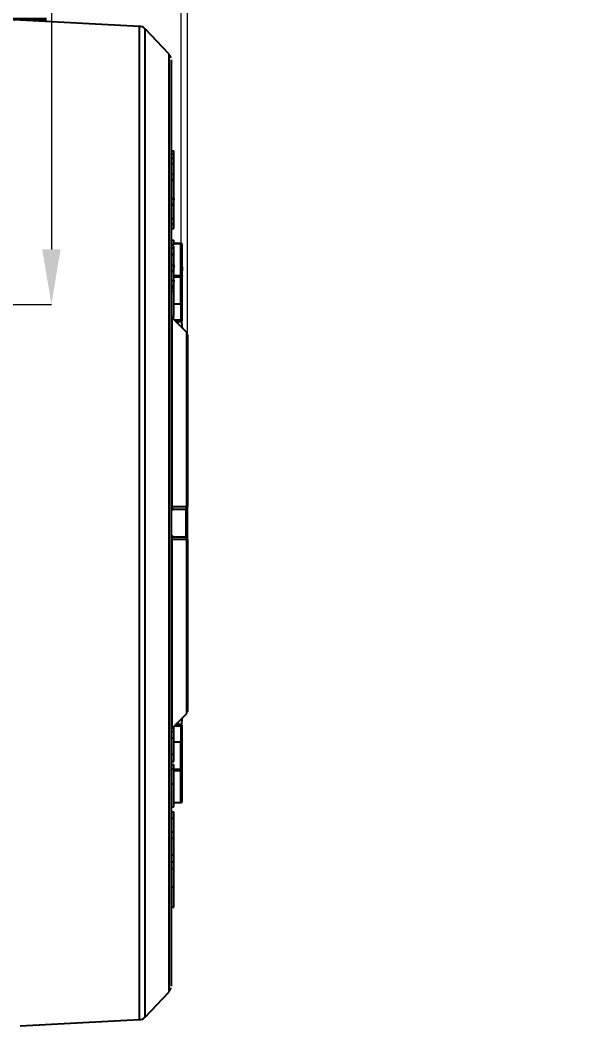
# Model space of a CAD drawing. Header units: millimetres. Extents: x 2642 to 4256, y 821 to 2003.
# Drawn here: x 3545.4 to 3648.2, y 1151.4 to 1334.4 of the extents above; entities that cross this region are included whole.
import ezdxf

# ---------------------------------------------------------------- set-up
doc = ezdxf.new("R2010")
doc.units = ezdxf.units.MM
doc.layers.add('AM_5', color=3, linetype='Continuous', lineweight=25)
doc.styles.add('SLDTEXTSTYLE1', font='txt.shx', dxfattribs={"width": 0.7, "bigfont": 'gbcbig.shx'})
doc.dimstyles.new('SLDDIMSTYLE12$0', dxfattribs={"dimtxt": 12, "dimasz": 10, "dimexe": 0, "dimexo": 0.0625, "dimgap": 0.875, "dimtad": 1, "dimdec": 1, "dimlfac": 1.8, "dimrnd": 1e-09, "dimzin": 12, "dimdsep": 46, "dimtxsty": 'SLDTEXTSTYLE1', "dimcen": 0.09, "dimdle": 8.16, "dimclrd": 3, "dimclre": 3, "dimadec": 0, "dimazin": 3, "dimtfac": 1, "dimtdec": 1, "dimtofl": 0, "dimtmove": 0, "dimatfit": 3, "dimfxl": 0, "dimfrac": 2, "dimtolj": 1, "dimlwd": 5, "dimlwe": 5, "dimarcsym": 0})

# ---------------------------------------------------------------- blocks, each defined once
blk = doc.blocks.new('*D32')
at = {"layer": 'AM_5', "color": 3, "lineweight": 5, "transparency": 16777216}
blk.add_line((3403.87, 1356.99), (3403.87, 1465.61), dxfattribs=at)
at = {"layer": 'AM_5', "color": 3, "linetype": 'Continuous', "lineweight": 5, "transparency": 16777216}
for p, q in [((3413.87, 1465.61), (3565.87, 1465.61)), ((3575.87, 1275.27), (3575.87, 1465.61))]:
    blk.add_line(p, q, dxfattribs=at)
at = {"layer": 'AM_5', "color": 3, "transparency": 16777216}
for points in [[(3413.87, 1467.28), (3413.87, 1463.94), (3403.87, 1465.61)], [(3565.87, 1467.28), (3565.87, 1463.94), (3575.87, 1465.61)]]:
    blk.add_solid(points, dxfattribs=at)
at = {"layer": 'Defpoints', "color": 0, "transparency": 16777216}
for p in [(3575.87, 1465.61), (3403.87, 1356.93), (3575.87, 1275.2)]:
    blk.add_point(p, dxfattribs=at)
at = {"layer": 'AM_5', "color": 0, "transparency": 16777216, "insert": (3489.87, 1472.48), "char_height": 12, "attachment_point": 5, "style": 'SLDTEXTSTYLE1'}
blk.add_mtext('\\A1;172', dxfattribs=at)
blk = doc.blocks.new('*D25')
at = {"layer": 'AM_5', "color": 3, "lineweight": 5, "transparency": 16777216}
blk.add_line((3519.84, 1400.14), (3551.09, 1400.14), dxfattribs=at)
at = {"layer": 'AM_5', "color": 3, "linetype": 'Continuous', "lineweight": 5, "transparency": 16777216}
for p, q in [((3551.09, 1390.14), (3551.09, 1292.69)), ((3226.7, 1282.69), (3551.09, 1282.69))]:
    blk.add_line(p, q, dxfattribs=at)
at = {"layer": 'AM_5', "color": 3, "transparency": 16777216}
for points in [[(3549.42, 1390.14), (3552.75, 1390.14), (3551.09, 1400.14)], [(3549.42, 1292.69), (3552.75, 1292.69), (3551.09, 1282.69)]]:
    blk.add_solid(points, dxfattribs=at)
at = {"layer": 'Defpoints', "color": 0, "transparency": 16777216}
for p in [(3519.78, 1400.14), (3226.64, 1282.69), (3551.09, 1282.69)]:
    blk.add_point(p, dxfattribs=at)
at = {"layer": 'AM_5', "color": 0, "transparency": 16777216, "insert": (3544.21, 1341.41), "char_height": 12, "attachment_point": 5, "rotation": 90, "style": 'SLDTEXTSTYLE1'}
blk.add_mtext('\\A1;115', dxfattribs=at)
blk = doc.blocks.new('*D37')
at = {"layer": 'AM_5', "color": 3, "lineweight": 5, "transparency": 16777216}
blk.add_line((3574.71, 1279.69), (3574.71, 1465.33), dxfattribs=at)
at = {"layer": 'AM_5', "color": 3, "linetype": 'Continuous', "lineweight": 5, "transparency": 16777216}
for p, q in [((3584.71, 1465.33), (3739.8, 1465.33)), ((3749.8, 1279.69), (3749.8, 1465.33))]:
    blk.add_line(p, q, dxfattribs=at)
at = {"layer": 'AM_5', "color": 3, "transparency": 16777216}
for points in [[(3584.71, 1467), (3584.71, 1463.67), (3574.71, 1465.33)], [(3739.8, 1467), (3739.8, 1463.67), (3749.8, 1465.33)]]:
    blk.add_solid(points, dxfattribs=at)
at = {"layer": 'Defpoints', "color": 0, "transparency": 16777216}
for p in [(3749.8, 1465.33), (3574.71, 1279.62), (3749.8, 1279.62)]:
    blk.add_point(p, dxfattribs=at)
at = {"layer": 'AM_5', "color": 0, "transparency": 16777216, "insert": (3662.25, 1472.21), "char_height": 12, "attachment_point": 5, "style": 'SLDTEXTSTYLE1'}
blk.add_mtext('\\A1;195', dxfattribs=at)

msp = doc.modelspace()

# ---------------------------------------------------------------- linework, layer by layer
at = {"color": 7, "linetype": 'Continuous', "lineweight": 25}
for p, q in [((3567.122, 1333.268), (3545.393, 1334.407)), ((3572.455, 1328.246), (3568.131, 1332.803)), ((3572.867, 1310.618), (3573.367, 1310.618)), ((3572.867, 1310.107), (3573.367, 1310.107)), ((3573.367, 1310.107), (3573.367, 1310.618)), ((3573.367, 1309.277), (3573.367, 1310.107)), ((3572.867, 1309.277), (3573.367, 1309.277)), ((3572.867, 1309.213), (3573.367, 1309.213)), ((3572.867, 1308.32), (3573.367, 1308.32)), ((3573.367, 1308.32), (3573.367, 1309.213)), ((3572.867, 1306.405), (3573.367, 1306.405)), ((3573.367, 1305.384), (3573.367, 1306.405)), ((3572.867, 1305.384), (3573.367, 1305.384)), ((3572.867, 1305.256), (3573.367, 1305.256)), ((3573.367, 1305.512), (3573.367, 1305.507)), ((3573.367, 1305.256), (3573.367, 1305.384)), ((3573.367, 1301.937), (3573.367, 1305.256)), ((3572.867, 1301.937), (3573.367, 1301.937)), ((3572.867, 1300.916), (3573.367, 1300.916)), ((3573.367, 1300.916), (3573.367, 1301.937)), ((3573.367, 1300.789), (3573.367, 1300.916)), ((3572.867, 1300.789), (3573.367, 1300.789)), ((3573.367, 1298.299), (3573.367, 1300.789)), ((3572.867, 1298.299), (3573.367, 1298.299)), ((3572.867, 1297.278), (3573.367, 1297.278)), ((3573.367, 1297.278), (3573.367, 1298.299)), ((3573.367, 1296.512), (3573.367, 1297.278)), ((3572.867, 1296.512), (3573.367, 1296.512)), ((3572.867, 1294.406), (3573.367, 1294.406)), ((3573.367, 1293.513), (3573.367, 1294.406)), ((3574.667, 1293.777), (3573.367, 1293.777)), ((3573.367, 1293.743), (3574.667, 1293.743)), ((3572.867, 1293.513), (3573.367, 1293.513)), ((3572.867, 1293.002), (3573.367, 1293.002)), ((3572.867, 1291.917), (3573.367, 1291.917)), ((3572.867, 1291.725), (3573.367, 1291.725)), ((3573.367, 1291.917), (3573.367, 1293.002)), ((3573.367, 1291.725), (3573.367, 1291.917)), ((3572.867, 1291.662), (3573.367, 1291.662)), ((3573.367, 1289.811), (3573.367, 1291.662)), ((3572.867, 1289.811), (3573.367, 1289.811)), ((3572.867, 1288.853), (3573.367, 1288.853)), ((3572.867, 1288.662), (3573.367, 1288.662)), ((3573.367, 1288.853), (3573.367, 1289.811)), ((3573.367, 1288.662), (3573.367, 1288.853)), ((3573.367, 1287.066), (3573.367, 1288.662)), ((3574.867, 1289.553), (3574.867, 1288.788)), ((3572.867, 1287.066), (3573.367, 1287.066)), ((3573.367, 1287.962), (3574.667, 1287.962)), ((3573.367, 1287.708), (3574.667, 1287.708)), ((3573.367, 1286.109), (3573.367, 1287.066)), ((3574.667, 1282.776), (3574.667, 1287.708)), ((3574.867, 1282.917), (3574.867, 1287.85)), ((3572.867, 1286.109), (3573.367, 1286.109)), ((3573.367, 1285.917), (3572.867, 1285.917)), ((3572.867, 1285.79), (3573.367, 1285.79)), ((3572.867, 1285.662), (3573.367, 1285.662)), ((3572.867, 1285.088), (3573.367, 1285.088)), ((3573.367, 1285.917), (3573.367, 1286.109)), ((3573.367, 1285.79), (3573.367, 1285.917)), ((3573.367, 1285.726), (3573.367, 1285.79)), ((3573.367, 1285.662), (3573.367, 1285.726)), ((3573.367, 1285.088), (3573.367, 1285.662)), ((3573.367, 1282.776), (3574.667, 1282.776)), ((3572.867, 1280.492), (3573.367, 1280.492)), ((3575.721, 1277.574), (3573.014, 1280.281)), ((3573.121, 1280.173), (3573.367, 1280.173)), ((3573.367, 1280.173), (3573.367, 1280.336)), ((3574.667, 1279.851), (3573.443, 1279.851)), ((3573.697, 1279.598), (3574.667, 1279.598)), ((3573.7, 1279.594), (3574.667, 1279.594)), ((3574.063, 1279.231), (3574.063, 1279.594)), ((3574.067, 1279.228), (3574.067, 1279.594)), ((3574.667, 1279.594), (3574.667, 1279.598)), ((3574.77, 1279.862), (3574.727, 1280.114)), ((3575.822, 1271.527), (3575.84, 1271.59)), ((3575.843, 1271.602), (3575.85, 1271.626)), ((3575.828, 1271.559), (3575.803, 1271.487)), ((3573.014, 1245.956), (3575.721, 1245.958)), ((3575.721, 1245.958), (3575.721, 1246.441)), ((3573.367, 1245.427), (3575.367, 1245.427)), ((3575.721, 1239.896), (3573.014, 1239.899)), ((3573.246, 1240.397), (3573.367, 1240.427)), ((3573.367, 1240.427), (3575.367, 1240.427)), ((3575.721, 1238.965), (3575.721, 1239.896)), ((3575.85, 1217.079), (3575.86, 1217.081)), ((3575.803, 1214.368), (3575.828, 1214.295)), ((3575.84, 1214.264), (3575.822, 1214.327)), ((3575.867, 1214.082), (3575.843, 1214.257)), ((3575.85, 1214.229), (3575.843, 1214.252)), ((3573.014, 1205.574), (3575.721, 1208.281)), ((3573.367, 1205.003), (3573.367, 1205.927)), ((3573.442, 1206.003), (3574.667, 1206.003)), ((3574.667, 1206.256), (3573.696, 1206.256)), ((3574.667, 1206.26), (3573.699, 1206.26)), ((3574.063, 1206.26), (3574.063, 1206.624)), ((3574.067, 1206.26), (3574.067, 1206.627)), ((3574.667, 1206.256), (3574.667, 1206.26)), ((3574.751, 1206.12), (3574.97, 1207.53)), ((3572.867, 1205.003), (3573.367, 1205.003)), ((3573.367, 1203.858), (3573.367, 1205.003)), ((3572.867, 1203.858), (3573.367, 1203.858)), ((3573.367, 1200.84), (3573.367, 1203.858)), ((3574.667, 1203.078), (3573.367, 1203.078)), ((3574.667, 1198.145), (3574.667, 1203.078)), ((3574.867, 1198.004), (3574.867, 1202.937)), ((3573.367, 1200.84), (3572.867, 1200.84)), ((3572.867, 1199.551), (3573.367, 1199.551)), ((3572.867, 1199.026), (3573.367, 1199.026)), ((3573.367, 1196.063), (3573.367, 1199.026)), ((3572.867, 1198.179), (3573.367, 1198.179)), ((3573.367, 1195.504), (3573.367, 1198.179)), ((3573.367, 1198.145), (3574.667, 1198.145)), ((3573.367, 1197.892), (3574.667, 1197.892)), ((3574.867, 1194.865), (3574.867, 1198.004)), ((3572.867, 1195.504), (3573.367, 1195.504)), ((3574.867, 1192.276), (3574.867, 1194.865)), ((3572.867, 1191.319), (3573.367, 1191.319)), ((3573.367, 1192.111), (3574.667, 1192.111)), ((3573.367, 1192.076), (3574.667, 1192.076)), ((3572.867, 1190.359), (3573.367, 1190.359)), ((3572.867, 1189.216), (3573.367, 1189.216)), ((3573.367, 1186.755), (3573.367, 1189.216)), ((3572.867, 1186.755), (3573.367, 1186.755)), ((3572.867, 1185.61), (3573.367, 1185.61)), ((3573.367, 1185.61), (3573.367, 1186.755)), ((3573.367, 1182.592), (3573.367, 1185.61)), ((3572.867, 1182.592), (3573.367, 1182.592)), ((3572.867, 1181.313), (3573.367, 1181.313)), ((3572.867, 1180.069), (3573.367, 1180.069)), ((3572.867, 1176.66), (3573.367, 1176.66)), ((3573.367, 1173.048), (3573.367, 1176.66)), ((3572.867, 1173.048), (3573.367, 1173.048)), ((3568.131, 1153.052), (3572.455, 1157.608)), ((3545.393, 1151.448), (3567.122, 1152.586))]:
    msp.add_line(p, q, dxfattribs=at)
at = {"color": 7, "linetype": 'Continuous', "lineweight": 25, "flags": 128}
for points in [[(3567.122, 1152.586), (3567.122, 1152.595), (3567.122, 1152.847), (3567.122, 1153.449), (3567.122, 1154.397), (3567.122, 1155.689), (3567.122, 1157.32), (3567.122, 1159.282), (3567.122, 1161.568), (3567.122, 1164.17), (3567.122, 1167.078), (3567.122, 1170.28), (3567.122, 1173.763), (3567.122, 1177.515), (3567.122, 1181.52), (3567.122, 1185.763), (3567.122, 1190.228), (3567.122, 1194.898), (3567.122, 1199.753), (3567.122, 1204.776), (3567.122, 1209.947), (3567.122, 1215.246), (3567.122, 1220.653), (3567.122, 1226.145), (3567.122, 1231.703), (3567.122, 1237.304), (3567.122, 1242.927), (3567.122, 1248.55), (3567.122, 1254.152), (3567.122, 1259.709), (3567.122, 1265.202), (3567.122, 1270.608), (3567.122, 1275.907), (3567.122, 1281.078), (3567.122, 1286.101), (3567.122, 1290.957), (3567.122, 1295.626), (3567.122, 1300.091), (3567.122, 1304.335), (3567.122, 1308.34), (3567.122, 1312.092), (3567.122, 1315.575), (3567.122, 1318.777), (3567.122, 1321.684), (3567.122, 1324.286), (3567.122, 1326.573), (3567.122, 1328.535), (3567.122, 1330.165), (3567.122, 1331.457), (3567.122, 1332.406), (3567.122, 1333.007), (3567.122, 1333.26), (3567.122, 1333.268)], [(3568.131, 1153.052), (3568.131, 1153.063), (3568.131, 1153.336), (3568.131, 1153.969), (3568.131, 1154.96), (3568.131, 1156.306), (3568.131, 1158), (3568.131, 1160.036), (3568.131, 1162.405), (3568.131, 1165.099), (3568.131, 1168.106), (3568.131, 1171.414), (3568.131, 1175.011), (3568.131, 1178.88), (3568.131, 1183.008), (3568.131, 1187.376), (3568.132, 1191.968), (3568.132, 1196.766), (3568.132, 1201.749), (3568.132, 1206.898), (3568.132, 1212.192), (3568.132, 1217.61), (3568.132, 1223.129), (3568.132, 1228.729), (3568.132, 1234.385), (3568.132, 1240.076), (3568.132, 1245.778), (3568.132, 1251.469), (3568.132, 1257.126), (3568.132, 1262.725), (3568.132, 1268.245), (3568.132, 1273.663), (3568.132, 1278.957), (3568.132, 1284.106), (3568.132, 1289.089), (3568.132, 1293.886), (3568.131, 1298.478), (3568.131, 1302.847), (3568.131, 1306.974), (3568.131, 1310.844), (3568.131, 1314.44), (3568.131, 1317.748), (3568.131, 1320.756), (3568.131, 1323.449), (3568.131, 1325.819), (3568.131, 1327.855), (3568.131, 1329.549), (3568.131, 1330.894), (3568.131, 1331.885), (3568.131, 1332.519), (3568.131, 1332.791), (3568.131, 1332.803)], [(3572.455, 1328.246), (3572.455, 1328.239), (3572.455, 1327.985), (3572.455, 1327.374), (3572.455, 1326.406), (3572.455, 1325.088), (3572.455, 1323.424), (3572.455, 1321.42), (3572.455, 1319.087), (3572.455, 1316.432), (3572.455, 1313.469), (3572.455, 1310.208), (3572.455, 1306.664), (3572.455, 1302.852), (3572.455, 1298.788), (3572.455, 1294.488), (3572.455, 1289.972), (3572.455, 1285.257), (3572.455, 1280.364), (3572.455, 1275.314), (3572.455, 1270.127), (3572.455, 1264.826), (3572.455, 1259.432), (3572.455, 1253.969), (3572.455, 1248.46), (3572.455, 1242.927), (3572.455, 1237.395), (3572.455, 1231.885), (3572.455, 1226.422), (3572.455, 1221.029), (3572.455, 1215.728), (3572.455, 1210.541), (3572.455, 1205.49), (3572.455, 1200.598), (3572.455, 1195.883), (3572.455, 1191.366), (3572.455, 1187.067), (3572.455, 1183.002), (3572.455, 1179.19), (3572.455, 1175.646), (3572.455, 1172.386), (3572.455, 1169.422), (3572.455, 1166.768), (3572.455, 1164.434), (3572.455, 1162.431), (3572.455, 1160.767), (3572.455, 1159.448), (3572.455, 1158.481), (3572.455, 1157.869), (3572.455, 1157.616), (3572.455, 1157.608)], [(3574.667, 1293.743), (3574.667, 1293.76), (3574.667, 1293.771), (3574.667, 1293.777), (3574.667, 1293.777)], [(3574.667, 1287.962), (3574.667, 1288.8), (3574.667, 1289.608), (3574.667, 1290.385), (3574.667, 1291.13), (3574.667, 1291.839), (3574.667, 1292.512), (3574.667, 1293.147), (3574.667, 1293.743)], [(3574.667, 1287.962), (3574.706, 1287.959), (3574.743, 1287.953), (3574.778, 1287.943), (3574.808, 1287.929), (3574.833, 1287.912), (3574.852, 1287.893), (3574.863, 1287.872), (3574.867, 1287.85)], [(3574.667, 1287.708), (3574.667, 1287.735), (3574.667, 1287.764), (3574.667, 1287.797), (3574.667, 1287.831), (3574.667, 1287.865), (3574.667, 1287.899), (3574.667, 1287.932), (3574.667, 1287.962)], [(3574.667, 1282.776), (3574.667, 1282.478), (3574.667, 1282.148), (3574.667, 1281.793), (3574.667, 1281.417), (3574.667, 1281.029), (3574.667, 1280.633), (3574.667, 1280.239), (3574.667, 1279.851)], [(3573.014, 1280.281), (3573.014, 1280.199), (3573.014, 1279.757), (3573.014, 1278.934), (3573.014, 1277.739), (3573.014, 1276.184), (3573.014, 1274.285), (3573.014, 1272.063), (3573.014, 1269.54), (3573.014, 1266.741), (3573.014, 1263.697), (3573.014, 1260.438), (3573.014, 1256.998), (3573.014, 1253.413), (3573.014, 1249.72), (3573.014, 1245.956)], [(3574.667, 1279.656), (3574.667, 1279.676), (3574.667, 1279.698), (3574.667, 1279.722), (3574.667, 1279.747), (3574.667, 1279.773), (3574.667, 1279.799), (3574.667, 1279.825), (3574.667, 1279.851)], [(3574.667, 1279.598), (3574.667, 1279.599), (3574.667, 1279.602), (3574.667, 1279.607), (3574.667, 1279.614), (3574.667, 1279.622), (3574.667, 1279.632), (3574.667, 1279.643), (3574.667, 1279.656)], [(3574.97, 1278.324), (3574.831, 1279.464), (3574.804, 1279.648)], [(3575.721, 1246.441), (3575.721, 1249.423), (3575.721, 1252.822), (3575.721, 1256.12), (3575.721, 1259.283), (3575.721, 1262.279), (3575.721, 1265.079), (3575.721, 1267.652), (3575.721, 1269.974), (3575.721, 1272.019), (3575.721, 1273.768), (3575.721, 1275.203), (3575.721, 1276.309), (3575.721, 1277.074), (3575.721, 1277.491), (3575.721, 1277.574)], [(3575.578, 1245.474), (3575.578, 1242.927), (3575.578, 1240.379)], [(3573.014, 1239.899), (3573.014, 1236.135), (3573.014, 1232.441), (3573.014, 1228.856), (3573.014, 1225.416), (3573.014, 1222.157), (3573.014, 1219.113), (3573.014, 1216.315), (3573.014, 1213.791), (3573.014, 1211.569), (3573.014, 1209.671), (3573.014, 1208.116), (3573.014, 1206.921), (3573.014, 1206.098), (3573.014, 1205.655), (3573.014, 1205.574)], [(3575.721, 1208.281), (3575.721, 1208.363), (3575.721, 1208.781), (3575.721, 1209.546), (3575.721, 1210.652), (3575.721, 1212.086), (3575.721, 1213.835), (3575.721, 1215.881), (3575.721, 1218.202), (3575.721, 1220.776), (3575.721, 1223.575), (3575.721, 1226.572), (3575.721, 1229.735), (3575.721, 1233.033), (3575.721, 1236.431), (3575.721, 1238.965)], [(3574.667, 1206.198), (3574.667, 1206.21), (3574.667, 1206.222), (3574.667, 1206.232), (3574.667, 1206.24), (3574.667, 1206.246), (3574.667, 1206.251), (3574.667, 1206.255), (3574.667, 1206.256)], [(3574.667, 1206.003), (3574.667, 1206.028), (3574.667, 1206.055), (3574.667, 1206.081), (3574.667, 1206.107), (3574.667, 1206.132), (3574.667, 1206.156), (3574.667, 1206.178), (3574.667, 1206.198)], [(3574.667, 1206.003), (3574.667, 1205.615), (3574.667, 1205.22), (3574.667, 1204.825), (3574.667, 1204.436), (3574.667, 1204.061), (3574.667, 1203.705), (3574.667, 1203.376), (3574.667, 1203.078)], [(3574.667, 1197.892), (3574.667, 1197.922), (3574.667, 1197.955), (3574.667, 1197.989), (3574.667, 1198.023), (3574.667, 1198.057), (3574.667, 1198.089), (3574.667, 1198.119), (3574.667, 1198.145)], [(3574.667, 1197.892), (3574.706, 1197.894), (3574.743, 1197.901), (3574.778, 1197.911), (3574.808, 1197.925), (3574.833, 1197.942), (3574.852, 1197.961), (3574.863, 1197.982), (3574.867, 1198.004)], [(3574.667, 1192.111), (3574.667, 1192.706), (3574.667, 1193.342), (3574.667, 1194.015), (3574.667, 1194.724), (3574.667, 1195.468), (3574.667, 1196.246), (3574.667, 1197.054), (3574.667, 1197.892)], [(3574.667, 1192.135), (3574.667, 1192.113), (3574.667, 1192.096), (3574.667, 1192.084), (3574.667, 1192.077), (3574.667, 1192.076)], [(3574.667, 1192.076), (3574.667, 1192.077), (3574.667, 1192.083), (3574.667, 1192.094), (3574.667, 1192.111)]]:
    msp.add_lwpolyline(points, dxfattribs=at)
at = {"color": 7, "linetype": 'Continuous', "lineweight": 25}
for centre, radius, start, end in [((3574.682, 1293.558), 0.185, 5.85572, 94.84996), ((3574.692, 1287.885), 0.179, 261.95044, 348.57855), ((3574.692, 1282.952), 0.179, 261.95044, 348.57855), ((3574.713, 1279.624), 0.232, 48.45882, 101.56135), ((3574.667, 1279.798), 0.2, 269.98753, 359.98753), ((3574.667, 1279.794), 0.2, 270, 360), ((3575.739, 1245.682), 0.277, 62.37638, 93.77215), ((3573.367, 1244.927), 0.5, 89.99997, 180), ((3575.367, 1245.927), 0.5, 270, 360), ((3573.367, 1240.927), 0.5, 180, 270.00004), ((3575.367, 1239.927), 0.5, 360, 90), ((3575.739, 1240.172), 0.277, 266.22785, 297.62362), ((3574.667, 1206.06), 0.2, 360, 90), ((3574.667, 1206.056), 0.2, 0.01246, 90.01247), ((3574.713, 1206.23), 0.232, 258.43864, 311.54119), ((3574.692, 1202.901), 0.179, 11.42145, 98.04956), ((3574.692, 1197.969), 0.179, 11.42145, 98.04956), ((3574.682, 1192.295), 0.185, 265.15004, 354.14429)]:
    msp.add_arc(centre, radius, start, end, dxfattribs=at)
for points, knots in [([(3568.137, 1332.774), (3568.1, 1332.82), (3567.957, 1332.995), (3567.61, 1333.193), (3567.29, 1333.236), (3567.134, 1333.257)], [0, 0, 0, 0, 0.1560443, 0.589322, 1, 1, 1, 1]), ([(3572.838, 1327.492), (3572.804, 1327.632), (3572.742, 1327.885), (3572.575, 1328.083), (3572.5, 1328.172)], [0, 0, 0, 0, 0.5529909, 1, 1, 1, 1]), ([(3572.867, 1327.207), (3572.867, 1327.149), (3572.867, 1327.034), (3572.867, 1325.677), (3572.867, 1323.466), (3572.867, 1320.342), (3572.867, 1316.364), (3572.867, 1311.568), (3572.867, 1306.01), (3572.867, 1299.751), (3572.867, 1292.861), (3572.867, 1285.416), (3572.867, 1277.499), (3572.867, 1269.198), (3572.867, 1260.605), (3572.867, 1251.815), (3572.867, 1245.89), (3572.867, 1242.927)], [0, 0, 0, 0, 0.0663505, 0.1330398, 0.199729, 0.2664183, 0.3331075, 0.3997968, 0.466486, 0.5331753, 0.5998645, 0.6665538, 0.733243, 0.7999323, 0.8666215, 0.9333108, 1, 1, 1, 1]), ([(3573.367, 1306.405), (3573.367, 1306.667), (3573.367, 1307.123), (3573.367, 1307.674), (3573.367, 1307.992), (3573.367, 1308.133), (3573.367, 1308.204), (3573.367, 1308.264), (3573.367, 1308.301), (3573.367, 1308.32)], [0, 0, 0, 0, 0.4018451, 0.700925, 0.8501447, 0.9000038, 0.92545, 0.9625731, 1, 1, 1, 1]), ([(3573.367, 1301.81), (3573.367, 1302.266), (3573.367, 1303.103), (3573.367, 1303.925), (3573.367, 1304.299)], [0, 0, 0, 0, 0.5444227, 1, 1, 1, 1]), ([(3573.367, 1301.937), (3573.367, 1301.919), (3573.367, 1301.883), (3573.367, 1301.826), (3573.367, 1301.767), (3573.367, 1301.739), (3573.367, 1301.741), (3573.367, 1301.742)], [0, 0, 0, 0, 0.1133857, 0.2261004, 0.4521085, 0.9035522, 1, 1, 1, 1]), ([(3574.852, 1293.631), (3574.85, 1293.642), (3574.846, 1293.662), (3574.831, 1293.692), (3574.811, 1293.717), (3574.785, 1293.739), (3574.757, 1293.756), (3574.727, 1293.768), (3574.696, 1293.776), (3574.676, 1293.777), (3574.667, 1293.777)], [0, 0, 0, 0, 0.1371732, 0.2714331, 0.4024836, 0.5300389, 0.6538238, 0.7735757, 0.8890458, 1, 1, 1, 1]), ([(3573.367, 1293.002), (3573.367, 1293.017), (3573.367, 1293.105), (3573.367, 1293.192), (3573.367, 1293.263)], [0, 0, 0, 0, 0.1741084, 1, 1, 1, 1]), ([(3573.367, 1289.811), (3573.367, 1289.786), (3573.367, 1289.749), (3573.367, 1289.698), (3573.367, 1289.652), (3573.367, 1289.603), (3573.367, 1289.526), (3573.367, 1289.473), (3573.367, 1289.484), (3573.367, 1289.492)], [0, 0, 0, 0, 0.0628935, 0.0931861, 0.1255191, 0.1834586, 0.2508615, 0.5002621, 1, 1, 1, 1]), ([(3573.367, 1287.066), (3573.367, 1287.051), (3573.367, 1287.024), (3573.367, 1286.985), (3573.367, 1286.952), (3573.367, 1286.896), (3573.367, 1286.836), (3573.367, 1286.803), (3573.367, 1286.808), (3573.367, 1286.81)], [0, 0, 0, 0, 0.0518131, 0.0882956, 0.1299462, 0.1775457, 0.3534829, 0.7059159, 1, 1, 1, 1]), ([(3573.367, 1280.492), (3573.367, 1281.011), (3573.367, 1282.04), (3573.367, 1283.584), (3573.367, 1284.582), (3573.367, 1285.088)], [0, 0, 0, 0, 0.3347977, 0.6633059, 1, 1, 1, 1]), ([(3574.867, 1279.798), (3574.867, 1280.07), (3574.867, 1280.624), (3574.867, 1281.477), (3574.867, 1282.278), (3574.867, 1282.707), (3574.867, 1282.917)], [0, 0, 0, 0, 0.24558897, 0.5, 0.75441103, 1, 1, 1, 1]), ([(3575.867, 1277.22), (3575.867, 1277.176), (3575.867, 1277.085), (3575.867, 1276.343), (3575.867, 1274.907), (3575.867, 1272.361), (3575.867, 1268.817), (3575.867, 1265.091), (3575.867, 1261.553), (3575.867, 1257.78), (3575.867, 1253.869), (3575.867, 1249.917), (3575.867, 1247.245), (3575.867, 1245.927)], [0, 0, 0, 0, 0.07827687, 0.15871, 0.24116849, 0.36932909, 0.49988873, 0.58696496, 0.67333854, 0.75883145, 0.84127172, 0.92171409, 1, 1, 1, 1]), ([(3575.867, 1271.772), (3575.867, 1271.904), (3575.867, 1272.169), (3575.867, 1272.53), (3575.867, 1272.866), (3575.867, 1273.174), (3575.867, 1273.452), (3575.867, 1273.702), (3575.867, 1273.854), (3575.867, 1273.957), (3575.867, 1274.073), (3575.867, 1274.227), (3575.867, 1274.368), (3575.867, 1274.574), (3575.867, 1274.613), (3575.867, 1274.645)], [0, 0, 0, 0, 0.07144385, 0.14288374, 0.21431988, 0.28576303, 0.35720674, 0.42863778, 0.50005558, 0.50406448, 0.53604837, 0.6252562, 0.69323765, 0.75009307, 1, 1, 1, 1]), ([(3575.798, 1271.483), (3575.815, 1271.521), (3575.856, 1271.612), (3575.863, 1271.713), (3575.867, 1271.772)], [0, 0, 0, 0, 0.4097539, 1, 1, 1, 1]), ([(3575.867, 1271.772), (3575.867, 1271.724), (3575.867, 1271.674), (3575.85, 1271.626), (3575.85, 1271.624)], [0, 0, 0, 0, 0.946273, 1, 1, 1, 1]), ([(3575.867, 1239.929), (3575.867, 1240.928), (3575.867, 1243.182), (3575.867, 1246.704), (3575.867, 1250.426), (3575.867, 1254.043), (3575.867, 1257.502), (3575.867, 1260.756), (3575.867, 1263.751), (3575.867, 1266.477), (3575.867, 1268.007), (3575.867, 1268.772)], [0, 0, 0, 0, 0.0904762, 0.2041666, 0.3178571, 0.4315476, 0.5452381, 0.6589286, 0.772619, 0.8863095, 1, 1, 1, 1]), ([(3573.367, 1245.427), (3573.327, 1245.433), (3573.247, 1245.443), (3573.151, 1245.521), (3573.085, 1245.621), (3573.045, 1245.712), (3573.021, 1245.808), (3573.013, 1245.893), (3573.013, 1245.935), (3573.014, 1245.956)], [0, 0, 0, 0, 0.28654563, 0.56106869, 0.68919014, 0.8054766, 0.90650496, 0.95317639, 1, 1, 1, 1]), ([(3575.367, 1245.427), (3575.413, 1245.434), (3575.487, 1245.446), (3575.571, 1245.514), (3575.629, 1245.585), (3575.673, 1245.669), (3575.715, 1245.793), (3575.719, 1245.893), (3575.721, 1245.958)], [0, 0, 0, 0, 0.238585, 0.3787456, 0.4999975, 0.6362115, 0.761415, 1, 1, 1, 1]), ([(3572.996, 1245.514), (3573.019, 1245.499), (3573.077, 1245.46), (3573.181, 1245.458), (3573.246, 1245.457)], [0, 0, 0, 0, 0.3808157, 1, 1, 1, 1]), ([(3572.867, 1242.927), (3572.867, 1239.965), (3572.867, 1234.039), (3572.867, 1225.25), (3572.867, 1216.657), (3572.867, 1208.356), (3572.867, 1200.439), (3572.867, 1192.994), (3572.867, 1186.104), (3572.867, 1179.845), (3572.867, 1174.287), (3572.867, 1169.491), (3572.867, 1165.512), (3572.867, 1162.389), (3572.867, 1160.178), (3572.867, 1158.821), (3572.867, 1158.705), (3572.867, 1158.647)], [0, 0, 0, 0, 0.066684, 0.133368, 0.200052, 0.266736, 0.33342, 0.400104, 0.466788, 0.533472, 0.600156, 0.66684, 0.7335241, 0.8002081, 0.8668921, 0.9335761, 1, 1, 1, 1]), ([(3573.246, 1240.397), (3573.181, 1240.396), (3573.077, 1240.395), (3573.019, 1240.355), (3572.996, 1240.34)], [0, 0, 0, 0, 0.6187385, 1, 1, 1, 1]), ([(3573.014, 1239.899), (3573.013, 1239.92), (3573.013, 1239.962), (3573.021, 1240.047), (3573.045, 1240.143), (3573.085, 1240.234), (3573.151, 1240.335), (3573.208, 1240.372), (3573.246, 1240.397)], [0, 0, 0, 0, 0.0657455, 0.1312299, 0.2728945, 0.435902, 0.6154442, 1, 1, 1, 1]), ([(3575.721, 1239.896), (3575.719, 1239.962), (3575.715, 1240.062), (3575.673, 1240.186), (3575.629, 1240.269), (3575.571, 1240.34), (3575.487, 1240.409), (3575.413, 1240.42), (3575.367, 1240.427)], [0, 0, 0, 0, 0.2385849, 0.3638389, 0.5000025, 0.6213043, 0.7614151, 1, 1, 1, 1]), ([(3575.867, 1239.927), (3575.867, 1238.566), (3575.867, 1235.842), (3575.867, 1231.87), (3575.867, 1228.054), (3575.867, 1224.453), (3575.867, 1221.117), (3575.867, 1218.094), (3575.867, 1215.428), (3575.867, 1213.157), (3575.867, 1211.316), (3575.867, 1209.921), (3575.867, 1209.032), (3575.867, 1208.62), (3575.867, 1208.676), (3575.867, 1208.692)], [0, 0, 0, 0, 0.0808771, 0.1617542, 0.2426313, 0.3235084, 0.4043855, 0.4852626, 0.5661397, 0.6470168, 0.7278939, 0.808771, 0.8896481, 0.9705252, 1, 1, 1, 1]), ([(3575.867, 1217.082), (3575.867, 1217.847), (3575.867, 1219.377), (3575.867, 1222.104), (3575.867, 1225.098), (3575.867, 1228.353), (3575.867, 1231.811), (3575.867, 1235.43), (3575.867, 1238.089), (3575.867, 1239.532), (3575.867, 1239.719)], [0, 0, 0, 0, 0.1398935, 0.2797871, 0.4196806, 0.5595741, 0.6994677, 0.8393612, 0.9792547, 1, 1, 1, 1]), ([(3575.844, 1214.247), (3575.847, 1214.239), (3575.866, 1214.186), (3575.866, 1214.13), (3575.867, 1214.082)], [0, 0, 0, 0, 0.1486571, 1, 1, 1, 1]), ([(3575.867, 1211.264), (3575.867, 1211.258), (3575.867, 1211.243), (3575.867, 1211.729), (3575.867, 1212.627), (3575.867, 1213.597), (3575.867, 1214.082)], [0, 0, 0, 0, 0.1673104, 0.4448736, 0.7224368, 1, 1, 1, 1]), ([(3574.867, 1202.937), (3574.867, 1203.147), (3574.867, 1203.576), (3574.867, 1204.377), (3574.867, 1205.229), (3574.867, 1205.784), (3574.867, 1206.056)], [0, 0, 0, 0, 0.24558897, 0.5, 0.75441103, 1, 1, 1, 1]), ([(3573.367, 1199.551), (3573.367, 1199.638), (3573.367, 1199.813), (3573.367, 1200.115), (3573.367, 1200.511), (3573.367, 1200.708), (3573.367, 1200.84)], [0, 0, 0, 0, 0.1250401, 0.2502359, 0.4998742, 1, 1, 1, 1]), ([(3573.367, 1191.319), (3573.367, 1191.354), (3573.367, 1191.423), (3573.367, 1192.054), (3573.367, 1192.886), (3573.367, 1193.675), (3573.367, 1194.568), (3573.367, 1195.192), (3573.367, 1195.504)], [0, 0, 0, 0, 0.25015941, 0.49958066, 0.62466902, 0.74973011, 0.87480959, 1, 1, 1, 1]), ([(3573.367, 1189.216), (3573.367, 1189.311), (3573.367, 1189.431), (3573.367, 1189.707), (3573.367, 1189.951), (3573.367, 1190.195), (3573.367, 1190.359)], [0, 0, 0, 0, 0.5004596, 0.6283614, 0.7507034, 1, 1, 1, 1]), ([(3573.367, 1181.313), (3573.367, 1181.399), (3573.367, 1181.572), (3573.367, 1181.872), (3573.367, 1182.265), (3573.367, 1182.461), (3573.367, 1182.592)], [0, 0, 0, 0, 0.125077, 0.2502224, 0.4998872, 1, 1, 1, 1]), ([(3573.367, 1179.897), (3573.367, 1180.058), (3573.367, 1180.299), (3573.367, 1180.803), (3573.367, 1181.143), (3573.367, 1181.313)], [0, 0, 0, 0, 0.5005372, 0.7503463, 1, 1, 1, 1]), ([(3573.367, 1176.66), (3573.367, 1177.064), (3573.367, 1177.87), (3573.367, 1178.86), (3573.367, 1179.513), (3573.367, 1179.861), (3573.367, 1180.007), (3573.367, 1180.062), (3573.367, 1180.067), (3573.367, 1180.069)], [0, 0, 0, 0, 0.2503213, 0.4998014, 0.6247836, 0.7496745, 0.8746984, 0.9373467, 1, 1, 1, 1]), ([(3572.552, 1157.736), (3572.586, 1157.778), (3572.68, 1157.892), (3572.769, 1158.097), (3572.824, 1158.26), (3572.835, 1158.337), (3572.836, 1158.34)], [0, 0, 0, 0, 0.2393477, 0.6547521, 0.9846919, 1, 1, 1, 1]), ([(3567.125, 1152.611), (3567.207, 1152.61), (3567.452, 1152.606), (3567.8, 1152.776), (3568.066, 1152.961), (3568.159, 1153.088), (3568.174, 1153.109)], [0, 0, 0, 0, 0.20194111, 0.60715045, 0.93704978, 1, 1, 1, 1])]:
    msp.add_open_spline(points, degree=3, knots=knots, dxfattribs=at)
msp.add_open_spline([(3574.867, 1287.85), (3574.867, 1288.942), (3574.867, 1291.126), (3574.867, 1292.76), (3574.867, 1293.577)], degree=3, dxfattribs=at)

# ---------------------------------------------------------------- dimensions: what is measured, and where the dimension line sits
at = {"layer": 'AM_5'}
dim = msp.add_linear_dim(base=(3575.867, 1465.61), p1=(3403.867, 1356.927), p2=(3575.867, 1275.203), angle=360, dimstyle='SLDDIMSTYLE12$0', override={"dimlfac": 1, "dimpost": ''}, dxfattribs=at)
dim.commit()
dim.dimension.update_dxf_attribs({"geometry": '*D32', "text_midpoint": (3489.867, 1472.485)})
dim = msp.add_linear_dim(base=(3749.796, 1465.332), p1=(3574.713, 1279.624), p2=(3749.796, 1279.624), text='195', dimstyle='SLDDIMSTYLE12$0', override={"dimlfac": 1, "dimpost": ''}, dxfattribs=at)
dim.commit()
dim.dimension.update_dxf_attribs({"geometry": '*D37', "text_midpoint": (3662.255, 1472.207)})
dim = msp.add_linear_dim(base=(3551.087, 1282.693), p1=(3519.776, 1400.137), p2=(3226.642, 1282.693), angle=90, text='115', dimstyle='SLDDIMSTYLE12$0', override={"dimlfac": 1, "dimpost": ''}, dxfattribs=at)
dim.commit()
dim.dimension.update_dxf_attribs({"geometry": '*D25', "text_midpoint": (3544.212, 1341.415)})

doc.saveas('drawing.dxf')
